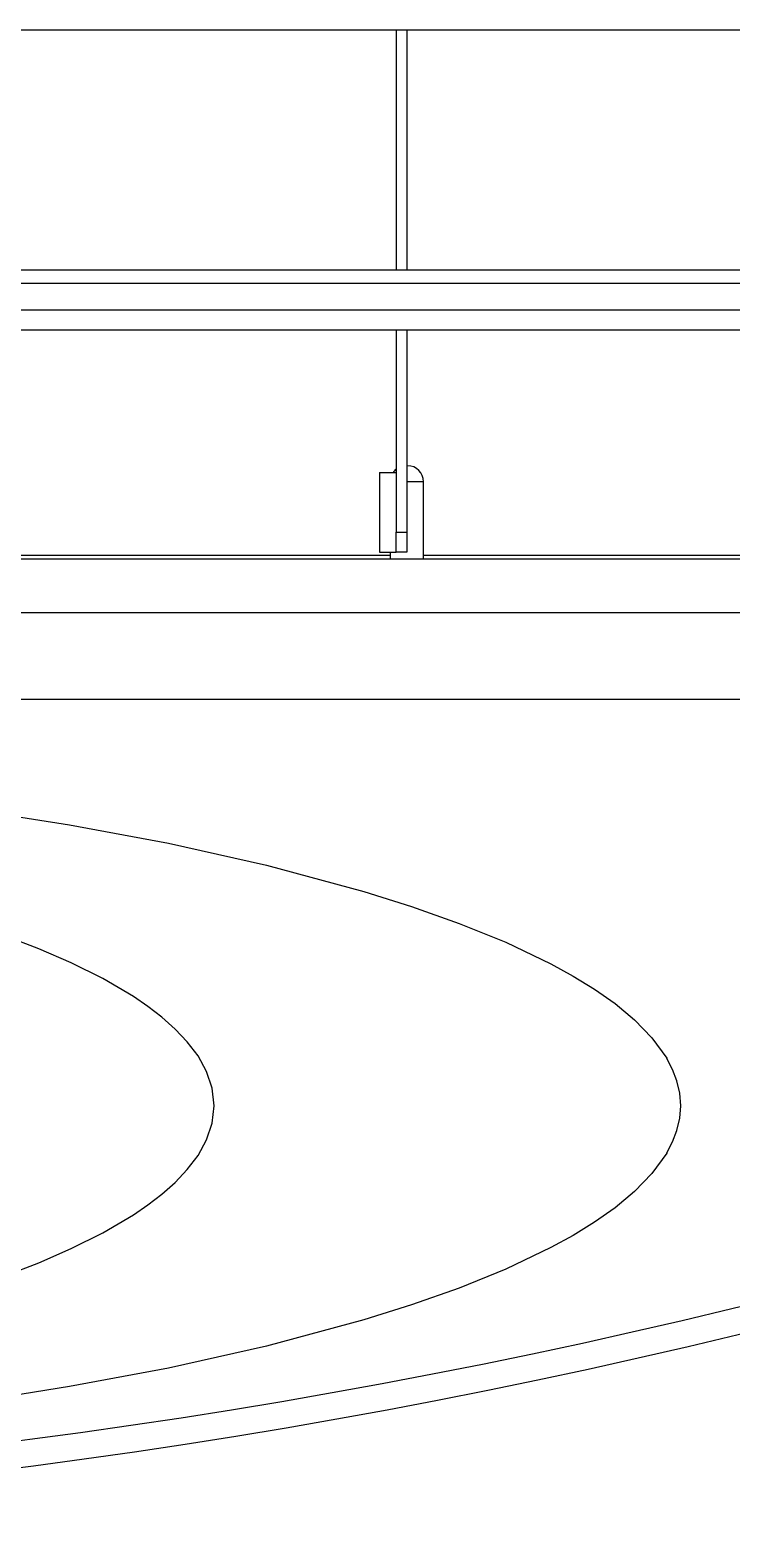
# Model space of a CAD drawing. Header units: millimetres. Extents: x 10547 to 11305, y 9897 to 10391.
# Drawn here: x 11051.281 to 11052.065, y 10069.683 to 10071.351 of the extents above; entities that cross this region are included whole.
import ezdxf

# ---------------------------------------------------------------- set-up
doc = ezdxf.new("R2010")
doc.units = ezdxf.units.MM
doc.layers.add('LG-AIRCON', color=240, linetype='Continuous')
doc.layers.add('LG-실내기', color=6, linetype='Continuous')

# ---------------------------------------------------------------- blocks, each defined once
blk = doc.blocks.new('15215')
at = {"layer": 'LG-실내기', "color": 0, "linetype": 'Continuous'}
for p, q in [((-7618.35, 12764.85), (-6686.35, 12764.85)), ((-6971.45, 12764.85), (-6971.45, 12728.85)), ((-6969.85, 12764.85), (-6969.85, 12728.85)), ((-7618.35, 12728.85), (-6686.35, 12728.85)), ((-7618.35, 12726.84), (-6686.35, 12726.84)), ((-7618.35, 12722.86), (-6686.35, 12722.86)), ((-7618.35, 12719.85), (-6686.35, 12719.85)), ((-6971.45, 12719.85), (-6971.45, 12689.45)), ((-6969.85, 12719.85), (-6969.85, 12689.45)), ((-6973.95, 12698.45), (-6973.95, 12686.45)), ((-6973.95, 12698.45), (-6973.28, 12698.45)), ((-6973.28, 12698.45), (-6971.45, 12698.45)), ((-6969.85, 12699.45), (-6969.78, 12699.45)), ((-6969.78, 12699.45), (-6969.75, 12699.45)), ((-6968.08, 12697.05), (-6969.85, 12697.05)), ((-6967.35, 12697.05), (-6968.08, 12697.05)), ((-6967.35, 12685.45), (-6967.35, 12697.05)), ((-6971.45, 12689.45), (-6969.85, 12689.45)), ((-6971.45, 12687.33), (-6971.45, 12689.45)), ((-6969.85, 12689.45), (-6969.85, 12687.33)), ((-6973.95, 12686.45), (-6973.28, 12686.45)), ((-6973.28, 12686.45), (-6971.45, 12686.45)), ((-6972.35, 12686.45), (-6972.35, 12685.45)), ((-6971.45, 12686.45), (-6971.45, 12687.33)), ((-6969.85, 12686.45), (-6971.45, 12686.45)), ((-6969.85, 12687.33), (-6969.85, 12686.45)), ((-7630.85, 12685.45), (-6683.85, 12685.45)), ((-6972.36, 12685.95), (-7042.35, 12685.95)), ((-6897.36, 12685.95), (-6967.35, 12685.95)), ((-7628.74, 12677.4), (-6681.74, 12677.4)), ((-7628.74, 12664.4), (-6681.74, 12664.4)), ((-7035.36, 12647.92), (-7020.45, 12645.56)), ((-7020.45, 12645.56), (-7005.61, 12642.79)), ((-7005.61, 12642.79), (-6990.88, 12639.5)), ((-6990.88, 12639.5), (-6976.31, 12635.57)), ((-6976.31, 12635.57), (-6969.12, 12633.29)), ((-6969.12, 12633.29), (-6962.01, 12630.77)), ((-6962.01, 12630.77), (-6955.01, 12627.93)), ((-7025.07, 12626.97), (-7030.03, 12628.87)), ((-7020.2, 12624.86), (-7025.07, 12626.97)), ((-6955.01, 12627.93), (-6948.21, 12624.68)), ((-7015.45, 12622.49), (-7020.2, 12624.86)), ((-6948.21, 12624.68), (-6944.9, 12622.86)), ((-7010.88, 12619.79), (-7015.45, 12622.49)), ((-6944.9, 12622.86), (-6941.69, 12620.88)), ((-7008.69, 12618.29), (-7010.88, 12619.79)), ((-6941.69, 12620.88), (-6938.6, 12618.72)), ((-7006.59, 12616.67), (-7008.69, 12618.29)), ((-6938.6, 12618.72), (-6935.7, 12616.31)), ((-7004.6, 12614.91), (-7006.59, 12616.67)), ((-7002.78, 12612.98), (-7004.6, 12614.91)), ((-6935.7, 12616.31), (-6933.06, 12613.61)), ((-7001.17, 12610.87), (-7002.78, 12612.98)), ((-6933.06, 12613.61), (-6930.85, 12610.56)), ((-6999.89, 12608.55), (-7001.17, 12610.87)), ((-6930.85, 12610.56), (-6930.84, 12610.53)), ((-6930.84, 12610.53), (-6930.82, 12610.5)), ((-6929.97, 12608.85), (-6930.82, 12610.5)), ((-6999.05, 12606.03), (-6999.89, 12608.55)), ((-6929.31, 12607.12), (-6929.97, 12608.85)), ((-6998.74, 12603.41), (-6999.05, 12606.03)), ((-6928.89, 12605.28), (-6929.31, 12607.12)), ((-6928.74, 12603.41), (-6928.89, 12605.28)), ((-6999.05, 12600.78), (-6998.74, 12603.41)), ((-6929.31, 12599.69), (-6928.89, 12601.53)), ((-6928.89, 12601.53), (-6928.74, 12603.41)), ((-6999.89, 12598.27), (-6999.05, 12600.78)), ((-6929.97, 12597.96), (-6929.31, 12599.69)), ((-7001.17, 12595.95), (-6999.89, 12598.27)), ((-6930.82, 12596.32), (-6929.97, 12597.96)), ((-7002.78, 12593.83), (-7001.17, 12595.95)), ((-6930.85, 12596.26), (-6933.06, 12593.21)), ((-6930.84, 12596.29), (-6930.85, 12596.26)), ((-6930.82, 12596.32), (-6930.84, 12596.29)), ((-7004.6, 12591.9), (-7002.78, 12593.83)), ((-6933.06, 12593.21), (-6935.7, 12590.51)), ((-7008.69, 12588.52), (-7006.59, 12590.14)), ((-7006.59, 12590.14), (-7004.6, 12591.9)), ((-6935.7, 12590.51), (-6938.6, 12588.1)), ((-7010.88, 12587.02), (-7008.69, 12588.52)), ((-6938.6, 12588.1), (-6941.69, 12585.93)), ((-7015.45, 12584.33), (-7010.88, 12587.02)), ((-6941.69, 12585.93), (-6944.9, 12583.95)), ((-7020.2, 12581.96), (-7015.45, 12584.33)), ((-6944.9, 12583.95), (-6948.21, 12582.13)), ((-7025.07, 12579.85), (-7020.2, 12581.96)), ((-6948.21, 12582.13), (-6955.01, 12578.88)), ((-7030.03, 12577.95), (-7025.07, 12579.85)), ((-6955.01, 12578.88), (-6962.01, 12576.04)), ((-6962.01, 12576.04), (-6969.12, 12573.52)), ((-6969.12, 12573.52), (-6976.31, 12571.25)), ((-6976.31, 12571.25), (-6990.88, 12567.31)), ((-6990.88, 12567.31), (-7005.61, 12564.03)), ((-7005.61, 12564.03), (-7020.45, 12561.25)), ((-7020.45, 12561.25), (-7035.36, 12558.9))]:
    blk.add_line(p, q, dxfattribs=at)
for centre, radius, start, end in [((-6969.95, 12697.05), 2.4, 128.72, 144.3147), ((-6969.75, 12697.05), 2.4, 0, 90), ((-7155.74, 13540.91), 996, 255.93013, 284.06987), ((-7155.74, 13540.91), 1000, 255.93013, 284.06987)]:
    blk.add_arc(centre, radius, start, end, dxfattribs=at)

msp = doc.modelspace()

# ---------------------------------------------------------------- block references
at = {"layer": 'LG-AIRCON', "xscale": 0.007449840356167105, "yscale": 0.007449840356167105, "zscale": 0.007449840356167105}
msp.add_blockref('15215', (11103.6267, 9976.2551), dxfattribs=at)

doc.saveas('drawing.dxf')
